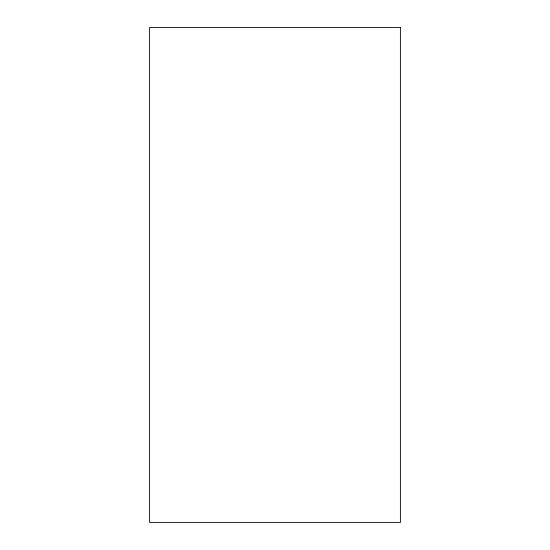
<?xml version="1.0" encoding="UTF-8"?>
<svg xmlns="http://www.w3.org/2000/svg" width="550" height="550" viewBox="0 0 550 550"><rect width="100%" height="100%" fill="white"/><g stroke="black" fill="none" stroke-linecap="round" stroke-linejoin="round"><path stroke-width="0.82" d="M400.4 27.5L149.6 27.5L149.6 522.5L400.4 522.5L400.4 27.5"/></g></svg>
